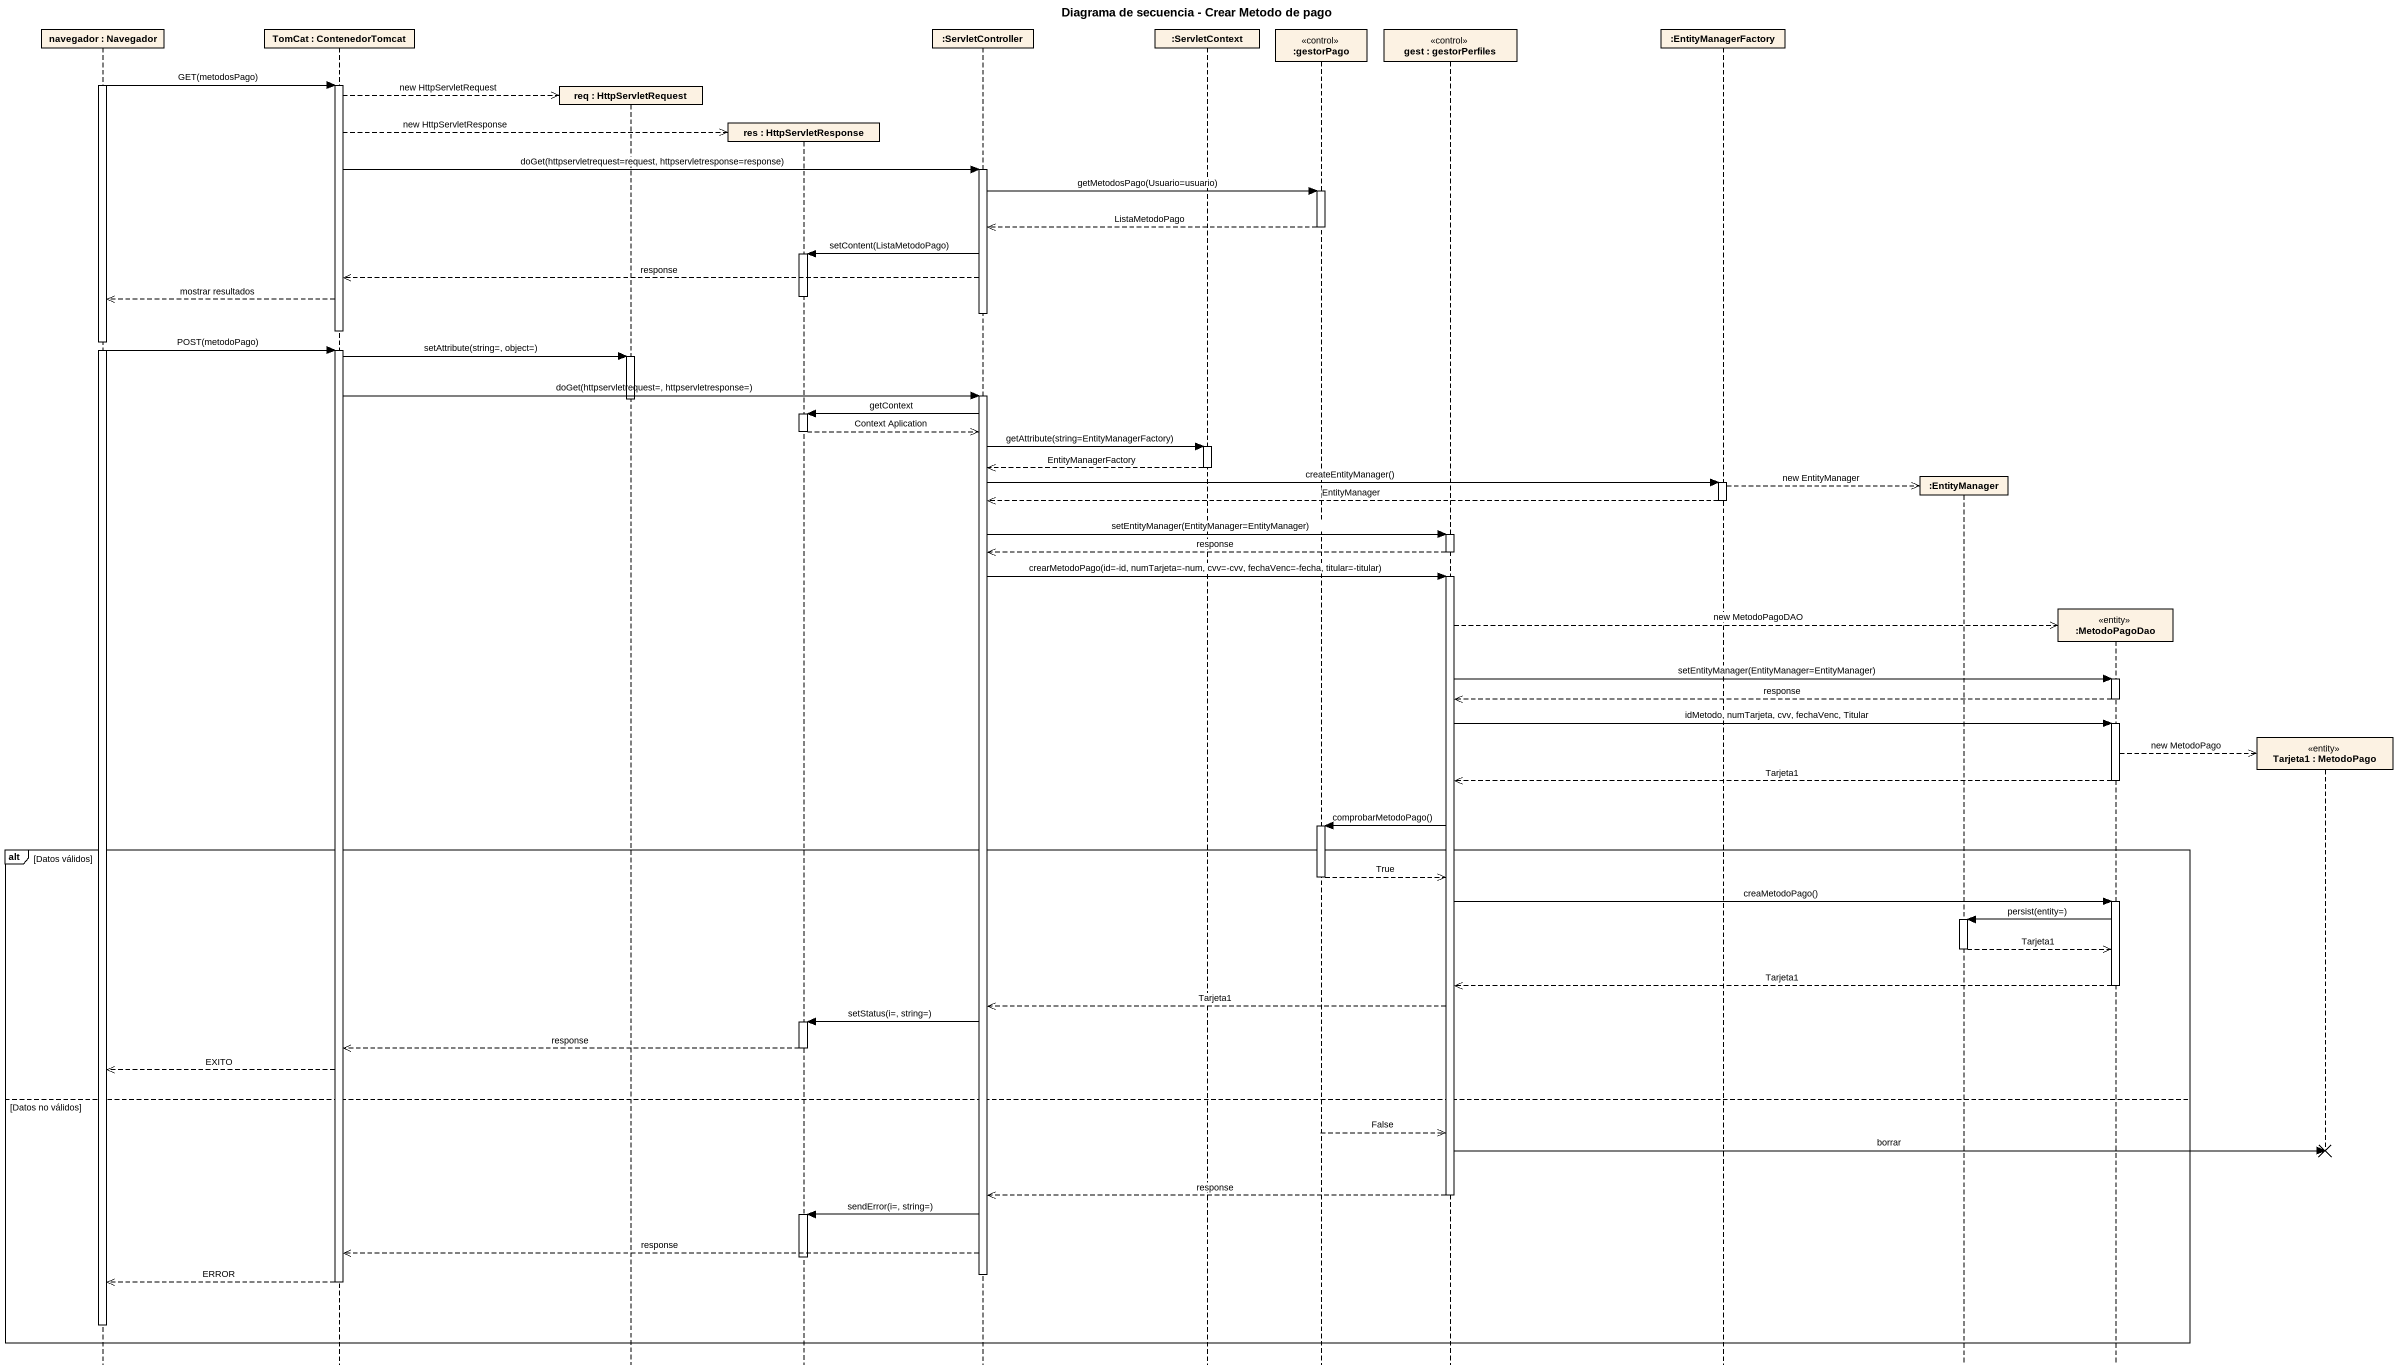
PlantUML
@startuml
title Diagrama de secuencia - Crear Metodo de pago
hide footbox
participant "navegador : Navegador" as navegador
participant "TomCat : ContenedorTomcat" as TomCat
participant "req : HttpServletRequest" as req
participant "res : HttpServletResponse" as res
participant ":ServletController" as ServletController
participant ":ServletContext" as ServletContext
participant ":gestorPago" as gestorPago <<control>>
participant "gest : gestorPerfiles" as gest <<control>>
participant ":EntityManagerFactory" as EntityManagerFactory
participant ":EntityManager" as EntityManager
participant ":MetodoPagoDao" as MetodoPagoDao <<entity>>
participant "Tarjeta1 : MetodoPago" as Tarjeta1 <<entity>>

activate navegador
navegador -> TomCat : GET(metodosPago)
activate TomCat
TomCat -->> req ** : new HttpServletRequest
TomCat -->> res ** : new HttpServletResponse
TomCat -> ServletController : doGet(httpservletrequest=request, httpservletresponse=response)
activate ServletController
ServletController -> gestorPago : getMetodosPago(Usuario=usuario)
activate gestorPago
gestorPago -->> ServletController : ListaMetodoPago
deactivate gestorPago
ServletController -> res : setContent(ListaMetodoPago)
activate res
ServletController -->> TomCat : response
deactivate res
TomCat -->> navegador : mostrar resultados
deactivate ServletController
deactivate TomCat
navegador -> TomCat : POST(metodoPago)
activate TomCat
TomCat -> req : setAttribute(string=, object=)
activate req
TomCat -> ServletController : doGet(httpservletrequest=, httpservletresponse=)
activate ServletController
deactivate req
ServletController -> res : getContext
activate res
res -->> ServletController : Context Aplication
deactivate res
ServletController -> ServletContext : getAttribute(string=EntityManagerFactory)
activate ServletContext
ServletContext -->> ServletController : EntityManagerFactory
deactivate ServletContext
ServletController -> EntityManagerFactory : createEntityManager()
activate EntityManagerFactory
EntityManagerFactory -->> EntityManager ** : new EntityManager
EntityManagerFactory -->> ServletController : EntityManager
deactivate EntityManagerFactory
ServletController -> gest : setEntityManager(EntityManager=EntityManager)
activate gest
gest -->> ServletController : response
deactivate gest
ServletController -> gest : crearMetodoPago(id=-id, numTarjeta=-num, cvv=-cvv, fechaVenc=-fecha, titular=-titular)
activate gest
gest -->> MetodoPagoDao ** : new MetodoPagoDAO
gest -> MetodoPagoDao : setEntityManager(EntityManager=EntityManager)
activate MetodoPagoDao
MetodoPagoDao -->> gest : response
deactivate MetodoPagoDao
gest -> MetodoPagoDao : idMetodo, numTarjeta, cvv, fechaVenc, Titular
activate MetodoPagoDao
MetodoPagoDao -->> Tarjeta1 ** : new MetodoPago
MetodoPagoDao -->> gest : Tarjeta1
deactivate MetodoPagoDao
gest -> gestorPago : comprobarMetodoPago()
activate gestorPago
alt Datos válidos
  gestorPago -->> gest : True
  deactivate gestorPago
  gest -> MetodoPagoDao : creaMetodoPago()
  activate MetodoPagoDao
  MetodoPagoDao -> EntityManager : persist(entity=)
  activate EntityManager
  EntityManager -->> MetodoPagoDao : Tarjeta1
  deactivate EntityManager
  MetodoPagoDao -->> gest : Tarjeta1
  deactivate MetodoPagoDao
  gest -->> ServletController : Tarjeta1
  ServletController -> res : setStatus(i=, string=)
  activate res
  res -->> TomCat : response
  deactivate res
  TomCat -->> navegador : EXITO
else Datos no válidos
  gestorPago -->> gest : False
  gest -> Tarjeta1 !! : borrar
  gest -->> ServletController : response
  deactivate gest
  ServletController -> res : sendError(i=, string=)
  activate res
  ServletController -->> TomCat : response
  deactivate res
  deactivate ServletController
  TomCat -->> navegador : ERROR
  deactivate TomCat
  deactivate navegador
end
@enduml
